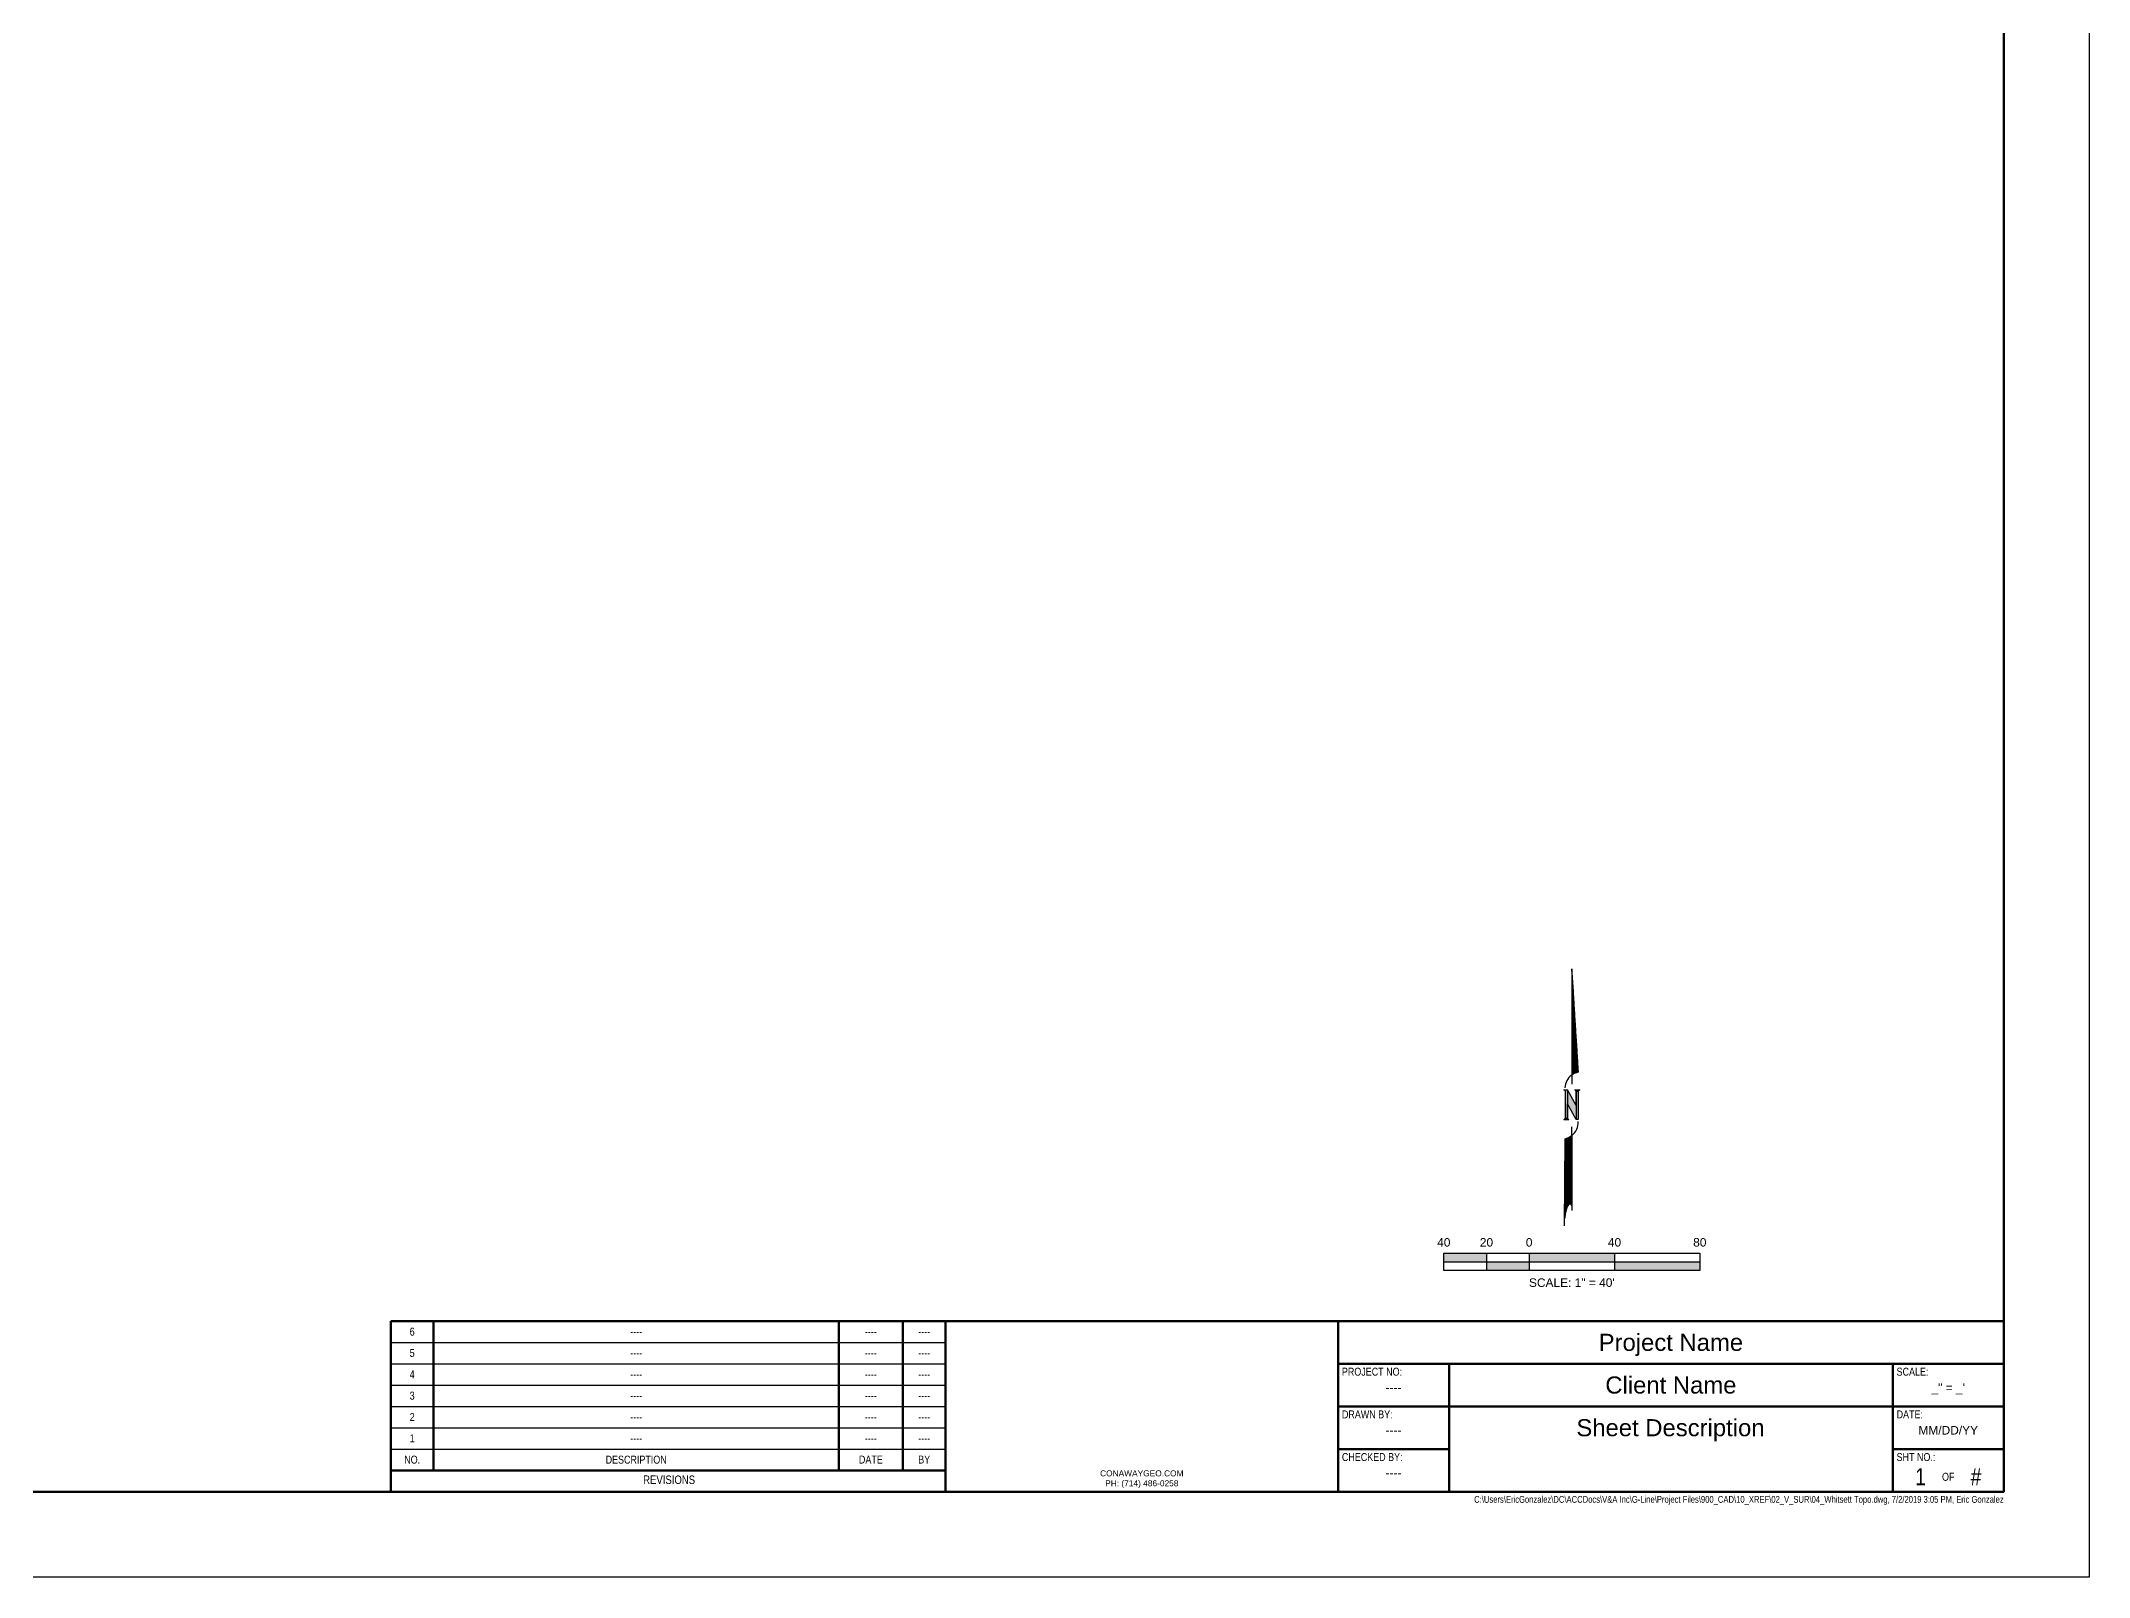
# Paper-space layout 'Topo 36X48' of a CAD drawing. Header units: feet, sheet in inches. Extents: x 0 to 48, y 0 to 36.
# Drawn here: x 24 to 48, y 0 to 18 of the extents above; entities that cross this region are included whole.
import ezdxf
from ezdxf.enums import TextEntityAlignment as Align

# ---------------------------------------------------------------- set-up
doc = ezdxf.new("R2010")
doc.units = ezdxf.units.FT
doc.header["$MEASUREMENT"] = 0
doc.layers.get('0').update_dxf_attribs({"color": 253})
doc.layers.get('Defpoints').update_dxf_attribs({"color": 253})
for name, color, linetype, lineweight in [('V-ANNO-NRTH-', 253, 'Continuous', 25), ('V-ANNO-SCAL-', 253, 'Continuous', 25), ('V-ANNO-TTLB-ATRB-', 253, 'Continuous', 25), ('V-ANNO-TTLB-HVY-', 253, 'Continuous', 80), ('V-ANNO-TTLB-MED-', 253, 'Continuous', 70), ('V-ANNO-TTLB-TEXT-MED-', 253, 'Continuous', 35), ('V-ANNO-TTLB-TEXT-THN-', 253, 'Continuous', 25), ('V-ANNO-TTLB-THN-', 253, 'Continuous', 25)]:
    doc.layers.add(name, color=color, linetype=linetype, lineweight=lineweight)
doc.styles.add('NCS', font='arial.ttf', dxfattribs={"height": 0.1})
doc.styles.add('NCS1', font='arial.ttf', dxfattribs={"width": 0.8, "height": 0.09375})

# ---------------------------------------------------------------- blocks, each defined once
blk = doc.blocks.new('*U981')
at = {"color": 0}
for p, q in [((0.002, 1.593), (0.002, 0.35)), ((0.077, 0.382), (0.002, 1.593)), ((0.003, 1.556), (0.003, 0.35)), ((0.004, 1.537), (0.004, 0.351)), ((0.005, 1.519), (0.005, 0.352)), ((0.006, 1.5), (0.006, 0.353)), ((0.008, 1.482), (0.008, 0.354)), ((0.009, 1.463), (0.009, 0.354)), ((0.01, 1.444), (0.01, 0.355)), ((0.011, 1.426), (0.011, 0.356)), ((0.012, 1.407), (0.012, 0.357)), ((0.013, 1.388), (0.013, 0.357)), ((0.015, 1.37), (0.015, 0.358)), ((0.016, 1.351), (0.016, 0.359)), ((0.017, 1.333), (0.017, 0.359)), ((0.018, 1.314), (0.018, 0.36)), ((0.019, 1.295), (0.019, 0.361)), ((0.02, 1.277), (0.02, 0.361)), ((0.022, 1.258), (0.022, 0.362)), ((0.023, 1.239), (0.023, 0.363)), ((0.024, 1.221), (0.024, 0.363)), ((0.025, 1.202), (0.025, 0.364)), ((0.026, 1.183), (0.026, 0.364)), ((0.027, 1.165), (0.027, 0.365)), ((0.028, 1.146), (0.028, 0.366)), ((0.03, 1.128), (0.03, 0.366)), ((0.031, 1.109), (0.031, 0.367)), ((0.032, 1.09), (0.032, 0.367)), ((0.033, 1.072), (0.033, 0.368)), ((0.034, 1.053), (0.034, 0.368)), ((0.035, 1.034), (0.035, 0.369)), ((0.037, 1.016), (0.037, 0.369)), ((0.038, 0.997), (0.038, 0.37)), ((0.039, 0.979), (0.039, 0.37)), ((0.04, 0.96), (0.04, 0.371)), ((0.041, 0.941), (0.041, 0.371)), ((0.042, 0.923), (0.042, 0.372)), ((0.044, 0.904), (0.044, 0.372)), ((0.045, 0.885), (0.045, 0.373)), ((0.046, 0.867), (0.046, 0.373)), ((0.047, 0.848), (0.047, 0.374)), ((0.048, 0.829), (0.048, 0.374)), ((0.049, 0.811), (0.049, 0.375)), ((0.051, 0.792), (0.051, 0.375)), ((0.052, 0.774), (0.052, 0.375)), ((0.053, 0.755), (0.053, 0.376)), ((0.054, 0.736), (0.054, 0.376)), ((0.055, 0.718), (0.055, 0.377)), ((0.056, 0.699), (0.056, 0.377)), ((0.057, 0.68), (0.057, 0.377)), ((0.059, 0.662), (0.059, 0.378)), ((0.06, 0.643), (0.06, 0.378)), ((0.061, 0.625), (0.061, 0.378)), ((0.062, 0.606), (0.062, 0.379)), ((0.063, 0.587), (0.063, 0.379)), ((0.064, 0.569), (0.064, 0.379)), ((0.066, 0.55), (0.066, 0.38)), ((0.067, 0.531), (0.067, 0.38)), ((0.068, 0.513), (0.068, 0.38)), ((0.069, 0.494), (0.069, 0.381)), ((0.002, 0.35), (0.002, 0.244)), ((0.07, 0.475), (0.07, 0.381)), ((0.071, 0.457), (0.071, 0.381)), ((0.073, 0.438), (0.073, 0.381)), ((0.074, 0.42), (0.074, 0.382)), ((0.075, 0.401), (0.075, 0.382)), ((-0.091, 0.176), (-0.05, 0.176)), ((-0.088, 0.175), (-0.088, 0.176)), ((-0.086, 0.175), (-0.086, 0.176)), ((-0.085, 0.175), (-0.085, 0.176)), ((-0.084, 0.174), (-0.084, 0.176)), ((-0.083, 0.173), (-0.083, 0.176)), ((-0.082, 0.173), (-0.082, 0.176)), ((-0.081, 0.172), (-0.081, 0.176)), ((-0.079, 0.171), (-0.079, 0.176)), ((-0.078, 0.17), (-0.078, 0.176)), ((-0.077, 0.169), (-0.077, 0.176)), ((-0.076, 0.167), (-0.076, 0.176)), ((-0.075, 0.164), (-0.075, 0.176)), ((-0.074, 0.158), (-0.074, -0.155)), ((-0.05, 0.176), (-0.05, -0.155)), ((0.054, -0.008), (-0.05, 0.176)), ((0.054, -0.172), (-0.05, 0.011)), ((-0.05, -0.155), (-0.05, 0.011)), ((0.037, 0.176), (0.095, 0.176)), ((0.043, 0.174), (0.088, 0.174)), ((0.045, 0.173), (0.086, 0.173)), ((0.047, 0.172), (0.084, 0.172)), ((0.048, 0.171), (0.083, 0.171)), ((0.05, 0.17), (0.082, 0.17)), ((0.051, 0.169), (0.081, 0.169)), ((0.051, 0.167), (0.08, 0.167)), ((0.052, 0.166), (0.079, 0.166)), ((0.053, 0.165), (0.079, 0.165)), ((0.053, 0.164), (0.078, 0.164)), ((0.053, 0.163), (0.078, 0.163)), ((0.054, 0.162), (0.078, 0.162)), ((0.054, 0.16), (0.077, 0.16)), ((0.054, 0.159), (0.077, 0.159)), ((0.054, -0.008), (0.054, 0.159)), ((0.054, 0.158), (0.054, -0.172)), ((0.077, 0.158), (0.077, -0.172)), ((-0.091, -0.172), (-0.033, -0.172)), ((-0.085, -0.171), (-0.039, -0.171)), ((-0.082, -0.17), (-0.042, -0.17)), ((-0.081, -0.169), (-0.043, -0.169)), ((-0.079, -0.167), (-0.045, -0.167)), ((-0.078, -0.166), (-0.046, -0.166)), ((-0.077, -0.165), (-0.047, -0.165)), ((-0.076, -0.163), (-0.048, -0.163)), ((-0.076, -0.164), (-0.048, -0.164)), ((-0.075, -0.16), (-0.049, -0.16)), ((-0.075, -0.162), (-0.049, -0.162)), ((-0.074, -0.156), (-0.05, -0.156)), ((-0.074, -0.157), (-0.05, -0.157)), ((-0.074, -0.158), (-0.05, -0.158)), ((-0.074, -0.159), (-0.05, -0.159)), ((0.077, -0.172), (0.054, -0.172)), ((-0.082, -1.418), (-0.075, -0.397)), ((-0.076, -0.469), (-0.076, -1.28)), ((-0.075, -0.397), (-0.075, -1.27)), ((-0.074, -0.397), (-0.074, -1.264)), ((-0.072, -0.396), (-0.072, -1.26)), ((-0.071, -0.396), (-0.071, -1.256)), ((-0.07, -0.396), (-0.07, -1.253)), ((-0.069, -0.396), (-0.069, -1.249)), ((-0.068, -0.395), (-0.068, -1.244)), ((-0.067, -0.395), (-0.067, -1.24)), ((-0.065, -0.395), (-0.065, -1.236)), ((-0.064, -0.394), (-0.064, -1.231)), ((-0.063, -0.394), (-0.063, -1.227)), ((-0.062, -0.394), (-0.062, -1.223)), ((-0.061, -0.393), (-0.061, -1.22)), ((-0.06, -0.393), (-0.06, -1.216)), ((-0.059, -0.392), (-0.059, -1.213)), ((-0.057, -0.392), (-0.057, -1.21)), ((-0.056, -0.392), (-0.056, -1.206)), ((-0.055, -0.391), (-0.055, -1.203)), ((-0.054, -0.391), (-0.054, -1.2)), ((-0.053, -0.39), (-0.053, -1.198)), ((-0.052, -0.39), (-0.052, -1.195)), ((-0.05, -0.389), (-0.05, -1.193)), ((-0.049, -0.389), (-0.049, -1.19)), ((-0.048, -0.389), (-0.048, -1.188)), ((-0.047, -0.388), (-0.047, -1.186)), ((-0.046, -0.388), (-0.046, -1.184)), ((-0.045, -0.387), (-0.045, -1.182)), ((-0.043, -0.387), (-0.043, -1.18)), ((-0.042, -0.386), (-0.042, -1.178)), ((-0.041, -0.386), (-0.041, -1.176)), ((-0.04, -0.385), (-0.04, -1.175)), ((-0.039, -0.385), (-0.039, -1.174)), ((-0.038, -0.384), (-0.038, -1.173)), ((-0.036, -0.384), (-0.036, -1.171)), ((-0.035, -0.383), (-0.035, -1.17)), ((-0.034, -0.382), (-0.034, -1.17)), ((-0.033, -0.382), (-0.033, -1.169)), ((-0.032, -0.381), (-0.032, -1.168)), ((-0.031, -0.381), (-0.031, -1.167)), ((-0.03, -0.38), (-0.03, -1.166)), ((-0.028, -0.38), (-0.028, -1.166)), ((-0.027, -0.379), (-0.027, -1.165)), ((-0.026, -0.378), (-0.026, -1.165)), ((-0.025, -0.378), (-0.025, -1.164)), ((-0.024, -0.377), (-0.024, -1.164)), ((-0.023, -0.376), (-0.023, -1.163)), ((-0.021, -0.376), (-0.021, -1.163)), ((-0.02, -0.375), (-0.02, -1.163)), ((-0.019, -0.374), (-0.019, -1.163)), ((-0.018, -0.374), (-0.018, -1.163)), ((-0.017, -0.373), (-0.017, -1.162)), ((-0.016, -0.372), (-0.016, -1.162)), ((-0.014, -0.371), (-0.014, -1.162)), ((-0.013, -0.371), (-0.013, -1.163)), ((-0.012, -0.37), (-0.012, -1.163)), ((-0.011, -0.369), (-0.011, -1.164)), ((-0.01, -0.368), (-0.01, -1.164)), ((-0.009, -0.368), (-0.009, -1.165)), ((-0.007, -0.367), (-0.007, -1.167)), ((-0.006, -0.366), (-0.006, -1.168)), ((-0.005, -0.365), (-0.005, -1.17)), ((-0.004, -0.364), (-0.004, -1.171)), ((-0.003, -0.363), (-0.003, -1.173)), ((-0.002, -0.363), (-0.002, -1.175)), ((-0.001, -0.362), (-0.001, -1.178)), ((0.001, -0.361), (0.001, -1.181)), ((0.002, -0.36), (0.002, -0.256)), ((0.002, -0.36), (0.002, -1.239)), ((-0.077, -0.652), (-0.077, -1.287)), ((0.002, -0.487), (0.002, -0.497)), ((-0.078, -0.836), (-0.078, -1.297)), ((-0.079, -1.019), (-0.079, -1.308))]:
    blk.add_line(p, q, dxfattribs=at)
blk.add_lwpolyline([(0.002, -1.188, 0.059141), (0, -1.18, 0.065436), (-0.003, -1.173, 0.041771), (-0.008, -1.166, 0.090044), (-0.011, -1.163, 0.138293), (-0.016, -1.162, 0.075359), (-0.025, -1.164, 0.083197), (-0.036, -1.171, 0.08096), (-0.044, -1.18, 0.039884), (-0.054, -1.2, 0.028173), (-0.064, -1.23, 0.006564), (-0.073, -1.263, 0.026227), (-0.074, -1.272, 0.007382), (-0.075, -1.276, 0.00096), (-0.078, -1.306, 0.011269), (-0.08, -1.328, 0.007475)], format="xyb", dxfattribs=at)
for centre, radius, start, end in [((0.115, 0.192), 0.194, 125.797, 177.8), ((0.115, 0.192), 0.194, 101.3132, 125.797), ((-0.091, 0.158), 0.0174, 0, 90), ((0.037, 0.158), 0.0174, 3.8226, 90), ((0.095, 0.158), 0.0174, 90, 180), ((-0.091, -0.155), 0.0174, 270, 0), ((-0.033, -0.155), 0.0174, 180, 270), ((-0.121, -0.204), 0.198, 308.2798, 2.924), ((-0.121, -0.204), 0.198, 283.2828, 308.2798)]:
    blk.add_arc(centre, radius, start, end, dxfattribs=at)
for points in [[(-0.074, -0.155), (-0.05, -0.155), (-0.074, 0.176), (-0.05, 0.176)], [(0.054, -0.172), (-0.05, 0.011), (0.054, -0.008), (-0.05, 0.176)], [(0.054, -0.172), (0.077, -0.172), (0.054, 0.158), (0.077, 0.158)]]:
    blk.add_solid(points, dxfattribs=at)
blk = doc.blocks.new('*U984')
for p, q in [((-1.5, 0), (-1.5, 0.2)), ((-1.5, 0.2), (1.5, 0.2)), ((-1.5, 0.1), (1.5, 0.1)), ((1.5, 0), (-1.5, 0)), ((-1, 0.2), (-1, 0)), ((-0.5, 0.2), (-0.5, 0)), ((0.5, 0.2), (0.5, 0)), ((1.5, 0.2), (1.5, 0))]:
    blk.add_line(p, q)
for points in [[(-1.5, 0.2), (-1, 0.2), (-1.5, 0.1), (-1, 0.1)], [(-1, 0.1), (-0.5, 0.1), (-1, 0), (-0.5, 0)], [(-0.5, 0.2), (0.5, 0.2), (-0.5, 0.1), (0.5, 0.1)], [(0.5, 0.1), (1.5, 0.1), (0.5, 0), (1.5, 0)]]:
    blk.add_solid(points)
at = {"style": 'NCS1'}
for s, p in [('40', (-1.5, 0.248)), ('20', (-1, 0.248)), ('0', (-0.5, 0.248)), ('40', (0.5, 0.248)), ('80', (1.5, 0.248))]:
    blk.add_text(s, height=0.1, dxfattribs=at).set_placement(p, align=Align.BOTTOM_CENTER)
blk.add_text('SCALE: 1" = 40\'', height=0.1, dxfattribs=at).set_placement((0, -0.094), align=Align.TOP_CENTER)
blk = doc.blocks.new('Company Logo')
at = {"color": 2, "insert": (0, -0.75), "char_height": 0.07, "width": 2.88603, "attachment_point": 2, "style": 'NCS'}
blk.add_mtext('CONAWAYGEO.COM\\PPH: (714) 486-0258', dxfattribs=at)
blk = doc.blocks.new('36X48')
at = {"layer": 'Defpoints'}
blk.add_lwpolyline([(0, 36), (48, 36), (48, 0), (0, 0)], close=True, dxfattribs=at)
at = {"layer": 'V-ANNO-TTLB-HVY-'}
for p, q in [((28.1, 1), (28.1, 3)), ((28.1, 3), (47, 3)), ((34.6, 1), (34.6, 3)), ((39.2, 1), (39.2, 3))]:
    blk.add_line(p, q, dxfattribs=at)
blk.add_lwpolyline([(1, 1), (47, 1), (47, 35), (1, 35)], close=True, dxfattribs=at)
at = {"layer": 'V-ANNO-TTLB-MED-'}
for p, q in [((28.6, 1.25), (28.6, 3)), ((33.35, 1.25), (33.35, 3)), ((34.1, 1.25), (34.1, 3)), ((39.2, 2.5), (47, 2.5)), ((40.5, 1), (40.5, 2.5)), ((45.7, 1), (45.7, 2.5)), ((47, 2), (39.2, 2)), ((40.5, 1.5), (39.2, 1.5)), ((45.7, 1.5), (47, 1.5)), ((28.1, 1.25), (34.6, 1.25))]:
    blk.add_line(p, q, dxfattribs=at)
at = {"layer": 'V-ANNO-TTLB-THN-'}
for p, q in [((28.1, 2.75), (34.6, 2.75)), ((28.1, 2.75), (34.6, 2.75)), ((28.1, 2.75), (34.6, 2.75)), ((28.1, 2.5), (34.6, 2.5)), ((28.1, 2.5), (34.6, 2.5)), ((28.1, 2.5), (34.6, 2.5)), ((28.1, 2.25), (34.6, 2.25)), ((28.1, 2.25), (34.6, 2.25)), ((28.1, 2.25), (34.6, 2.25)), ((28.1, 2), (34.6, 2)), ((28.1, 2), (34.6, 2)), ((28.1, 2), (34.6, 2)), ((28.1, 1.75), (34.6, 1.75)), ((28.1, 1.75), (34.6, 1.75)), ((28.1, 1.5), (34.6, 1.5))]:
    blk.add_line(p, q, dxfattribs=at)
at = {"layer": 'V-ANNO-TTLB-HVY-'}
blk.add_blockref('Company Logo', (36.9, 2), dxfattribs=at)
at = {"layer": 'V-ANNO-TTLB-ATRB-', "char_height": 0.0938, "width": 0.22087, "attachment_point": 5, "style": 'NCS1'}
for s, insert in [('6', (28.35, 2.875)), ('5', (28.35, 2.625)), ('4', (28.35, 2.375)), ('3', (28.35, 2.125)), ('2', (28.35, 1.875)), ('1', (28.35, 1.625))]:
    blk.add_mtext(s, dxfattribs=dict(at, insert=insert))
at = {"layer": 'V-ANNO-TTLB-ATRB-', "style": 'NCS1', "width": 0.8}
for tag, height, p in [('REV6DESCRIPTION', 0.0938, (30.975, 2.875)), ('REV6DATE', 0.0938, (33.725, 2.875)), ('REV6INITIAL', 0.0938, (34.35, 2.875)), ('REV5DESCRIPTION', 0.0938, (30.975, 2.625)), ('REV5DATE', 0.0938, (33.725, 2.625)), ('REV5INITIAL', 0.0938, (34.35, 2.625)), ('REV4DESCRIPTION', 0.0938, (30.975, 2.375)), ('REV4DATE', 0.0938, (33.725, 2.375)), ('REV4INITIAL', 0.0938, (34.35, 2.375)), ('REV3DESCRIPTION', 0.0938, (30.975, 2.125)), ('REV3DATE', 0.0938, (33.725, 2.125)), ('REV3INITIAL', 0.0938, (34.35, 2.125)), ('REV2DESCRIPTION', 0.0938, (30.975, 1.875)), ('REV2DATE', 0.0938, (33.725, 1.875)), ('REV2INITIAL', 0.0938, (34.35, 1.875)), ('REV1DESCRIPTION', 0.0938, (30.975, 1.625)), ('REV1DATE', 0.0938, (33.725, 1.625)), ('REV1INITIAL', 0.0938, (34.35, 1.625)), ('SHEET-#', 0.2, (46.025, 1.175)), ('TOTAL-#', 0.2, (46.675, 1.175))]:
    blk.add_attdef(tag, text='', height=height, dxfattribs=at).set_placement(p, align=Align.MIDDLE_CENTER)
at = {"layer": 'V-ANNO-TTLB-ATRB-', "style": 'NCS1', "flags": 8}
for tag, p in [('PROJECTNAME', (43.1, 2.75)), ('CLIENTNAME', (43.1, 2.25)), ('SHEETDESCRIPTION', (43.095, 1.75))]:
    blk.add_attdef(tag, text='', height=0.2, dxfattribs=at).set_placement(p, align=Align.MIDDLE_CENTER)
at = {"layer": 'V-ANNO-TTLB-ATRB-', "style": 'NCS1'}
for tag, p in [('PROJNUM', (39.85, 2.22)), ('SCALE', (46.35, 2.22)), ('DRAWNBY', (39.85, 1.72)), ('DATE', (46.35, 1.72)), ('CHECKEDBY', (39.85, 1.22))]:
    blk.add_attdef(tag, text='', height=0.1, dxfattribs=at).set_placement(p, align=Align.MIDDLE_CENTER)
at = {"layer": 'V-ANNO-TTLB-HVY-', "insert": (47, 0.95), "char_height": 0.08, "width": 10, "attachment_point": 3, "style": 'NCS1'}
blk.add_mtext('{\\C7;C:\\\\Users\\\\EricGonzalez\\\\DC\\\\ACCDocs\\\\V&A Inc\\\\G-Line\\\\Project Files\\\\900_CAD\\\\10_XREF\\\\02_V_SUR\\\\04_Whitsett Topo.dwg, 7/2/2019 3:05 PM, Eric Gonzalez}', dxfattribs=at)
at = {"layer": 'V-ANNO-TTLB-TEXT-MED-', "insert": (31.361, 1.19), "char_height": 0.1, "width": 0.6308, "attachment_point": 2, "style": 'NCS1'}
blk.add_mtext('REVISIONS', dxfattribs=at)
at = {"layer": 'V-ANNO-TTLB-TEXT-THN-', "style": 'NCS1', "width": 0.8}
for s, height, p in [('PROJECT NO:', 0.09375, (39.245, 2.453)), ('SCALE:', 0.0938, (45.745, 2.453)), ('DRAWN BY:', 0.0938, (39.245, 1.953)), ('DATE:', 0.0938, (45.745, 1.953)), ('CHECKED BY:', 0.09375, (39.245, 1.453)), ('SHT NO.:', 0.0938, (45.745, 1.453))]:
    blk.add_text(s, height=height, dxfattribs=at).set_placement(p, align=Align.TOP_LEFT)
blk.add_text('OF', height=0.0938, dxfattribs=at).set_placement((46.35, 1.175), align=Align.MIDDLE_CENTER)
at = {"layer": 'V-ANNO-TTLB-TEXT-THN-', "attachment_point": 5, "style": 'NCS1'}
for s, insert, char_height, width in [('NO.', (28.35, 1.375), 0.0938, 0.22087), ('DESCRIPTION', (30.975, 1.375), 0.09375, 0.78595), ('DATE', (33.725, 1.377), 0.0938, 0.3195), ('BY', (34.35, 1.377), 0.0938, 0.17052)]:
    blk.add_mtext(s, dxfattribs=dict(at, insert=insert, char_height=char_height, width=width))

psp = doc.layouts.new('Topo 36X48')

# ---------------------------------------------------------------- block references
at = {"layer": 'V-ANNO-NRTH-'}
psp.add_blockref('*U981', (41.937, 5.533), dxfattribs=at)
at = {"layer": 'V-ANNO-SCAL-'}
psp.add_blockref('*U984', (41.939, 3.594), dxfattribs=at)
at = {"layer": 'V-ANNO-TTLB-HVY-'}
ref = psp.add_blockref('36X48', (0, 0), dxfattribs=at)
ref.add_attrib('PROJECTNAME', 'Project Name', dxfattribs={"layer": 'V-ANNO-TTLB-ATRB-', "height": 0.2, "style": 'NCS1'}).set_placement((43.1, 2.75), align=Align.MIDDLE_CENTER)
ref.add_attrib('CLIENTNAME', 'Client Name', dxfattribs={"layer": 'V-ANNO-TTLB-ATRB-', "height": 0.2, "style": 'NCS1'}).set_placement((43.1, 2.25), align=Align.MIDDLE_CENTER)
ref.add_attrib('SHEETDESCRIPTION', 'Sheet Description', dxfattribs={"layer": 'V-ANNO-TTLB-ATRB-', "height": 0.2, "style": 'NCS1'}).set_placement((43.095, 1.75), align=Align.MIDDLE_CENTER)
ref.add_attrib('PROJNUM', '----', dxfattribs={"layer": 'V-ANNO-TTLB-ATRB-', "height": 0.1, "style": 'NCS1'}).set_placement((39.85, 2.22), align=Align.MIDDLE_CENTER)
ref.add_attrib('DRAWNBY', '----', dxfattribs={"layer": 'V-ANNO-TTLB-ATRB-', "height": 0.1, "style": 'NCS1'}).set_placement((39.85, 1.72), align=Align.MIDDLE_CENTER)
ref.add_attrib('CHECKEDBY', '----', dxfattribs={"layer": 'V-ANNO-TTLB-ATRB-', "height": 0.1, "style": 'NCS1'}).set_placement((39.85, 1.22), align=Align.MIDDLE_CENTER)
ref.add_attrib('SCALE', '_" = _\'', dxfattribs={"layer": 'V-ANNO-TTLB-ATRB-', "height": 0.1, "style": 'NCS1'}).set_placement((46.35, 2.22), align=Align.MIDDLE_CENTER)
ref.add_attrib('SHEET-#', '1', dxfattribs={"layer": 'V-ANNO-TTLB-ATRB-', "height": 0.2, "style": 'NCS1', "width": 0.8}).set_placement((46.025, 1.175), align=Align.MIDDLE_CENTER)
ref.add_attrib('TOTAL-#', '#', dxfattribs={"layer": 'V-ANNO-TTLB-ATRB-', "height": 0.2, "style": 'NCS1', "width": 0.8}).set_placement((46.675, 1.175), align=Align.MIDDLE_CENTER)
ref.add_attrib('REV1DESCRIPTION', '----', dxfattribs={"layer": 'V-ANNO-TTLB-ATRB-', "height": 0.0938, "style": 'NCS1', "width": 0.8}).set_placement((30.975, 1.625), align=Align.MIDDLE_CENTER)
ref.add_attrib('REV1DATE', '----', dxfattribs={"layer": 'V-ANNO-TTLB-ATRB-', "height": 0.0938, "style": 'NCS1', "width": 0.8}).set_placement((33.725, 1.625), align=Align.MIDDLE_CENTER)
ref.add_attrib('REV1INITIAL', '----', dxfattribs={"layer": 'V-ANNO-TTLB-ATRB-', "height": 0.0938, "style": 'NCS1', "width": 0.8}).set_placement((34.35, 1.625), align=Align.MIDDLE_CENTER)
ref.add_attrib('REV2DESCRIPTION', '----', dxfattribs={"layer": 'V-ANNO-TTLB-ATRB-', "height": 0.0938, "style": 'NCS1', "width": 0.8}).set_placement((30.975, 1.875), align=Align.MIDDLE_CENTER)
ref.add_attrib('REV2DATE', '----', dxfattribs={"layer": 'V-ANNO-TTLB-ATRB-', "height": 0.0938, "style": 'NCS1', "width": 0.8}).set_placement((33.725, 1.875), align=Align.MIDDLE_CENTER)
ref.add_attrib('REV2INITIAL', '----', dxfattribs={"layer": 'V-ANNO-TTLB-ATRB-', "height": 0.0938, "style": 'NCS1', "width": 0.8}).set_placement((34.35, 1.875), align=Align.MIDDLE_CENTER)
ref.add_attrib('REV3DESCRIPTION', '----', dxfattribs={"layer": 'V-ANNO-TTLB-ATRB-', "height": 0.0938, "style": 'NCS1', "width": 0.8}).set_placement((30.975, 2.125), align=Align.MIDDLE_CENTER)
ref.add_attrib('REV3DATE', '----', dxfattribs={"layer": 'V-ANNO-TTLB-ATRB-', "height": 0.0938, "style": 'NCS1', "width": 0.8}).set_placement((33.725, 2.125), align=Align.MIDDLE_CENTER)
ref.add_attrib('REV3INITIAL', '----', dxfattribs={"layer": 'V-ANNO-TTLB-ATRB-', "height": 0.0938, "style": 'NCS1', "width": 0.8}).set_placement((34.35, 2.125), align=Align.MIDDLE_CENTER)
ref.add_attrib('REV4DESCRIPTION', '----', dxfattribs={"layer": 'V-ANNO-TTLB-ATRB-', "height": 0.0938, "style": 'NCS1', "width": 0.8}).set_placement((30.975, 2.375), align=Align.MIDDLE_CENTER)
ref.add_attrib('REV4DATE', '----', dxfattribs={"layer": 'V-ANNO-TTLB-ATRB-', "height": 0.0938, "style": 'NCS1', "width": 0.8}).set_placement((33.725, 2.375), align=Align.MIDDLE_CENTER)
ref.add_attrib('REV4INITIAL', '----', dxfattribs={"layer": 'V-ANNO-TTLB-ATRB-', "height": 0.0938, "style": 'NCS1', "width": 0.8}).set_placement((34.35, 2.375), align=Align.MIDDLE_CENTER)
ref.add_attrib('REV5DESCRIPTION', '----', dxfattribs={"layer": 'V-ANNO-TTLB-ATRB-', "height": 0.0938, "style": 'NCS1', "width": 0.8}).set_placement((30.975, 2.625), align=Align.MIDDLE_CENTER)
ref.add_attrib('REV5DATE', '----', dxfattribs={"layer": 'V-ANNO-TTLB-ATRB-', "height": 0.0938, "style": 'NCS1', "width": 0.8}).set_placement((33.725, 2.625), align=Align.MIDDLE_CENTER)
ref.add_attrib('REV5INITIAL', '----', dxfattribs={"layer": 'V-ANNO-TTLB-ATRB-', "height": 0.0938, "style": 'NCS1', "width": 0.8}).set_placement((34.35, 2.625), align=Align.MIDDLE_CENTER)
ref.add_attrib('REV6DESCRIPTION', '----', dxfattribs={"layer": 'V-ANNO-TTLB-ATRB-', "height": 0.0938, "style": 'NCS1', "width": 0.8}).set_placement((30.975, 2.875), align=Align.MIDDLE_CENTER)
ref.add_attrib('REV6DATE', '----', dxfattribs={"layer": 'V-ANNO-TTLB-ATRB-', "height": 0.0938, "style": 'NCS1', "width": 0.8}).set_placement((33.725, 2.875), align=Align.MIDDLE_CENTER)
ref.add_attrib('REV6INITIAL', '----', dxfattribs={"layer": 'V-ANNO-TTLB-ATRB-', "height": 0.0938, "style": 'NCS1', "width": 0.8}).set_placement((34.35, 2.875), align=Align.MIDDLE_CENTER)
ref.add_attrib('DATE', 'MM/DD/YY', dxfattribs={"layer": 'V-ANNO-TTLB-ATRB-', "height": 0.1, "style": 'NCS1'}).set_placement((46.35, 1.72), align=Align.MIDDLE_CENTER)

doc.saveas('drawing.dxf')
